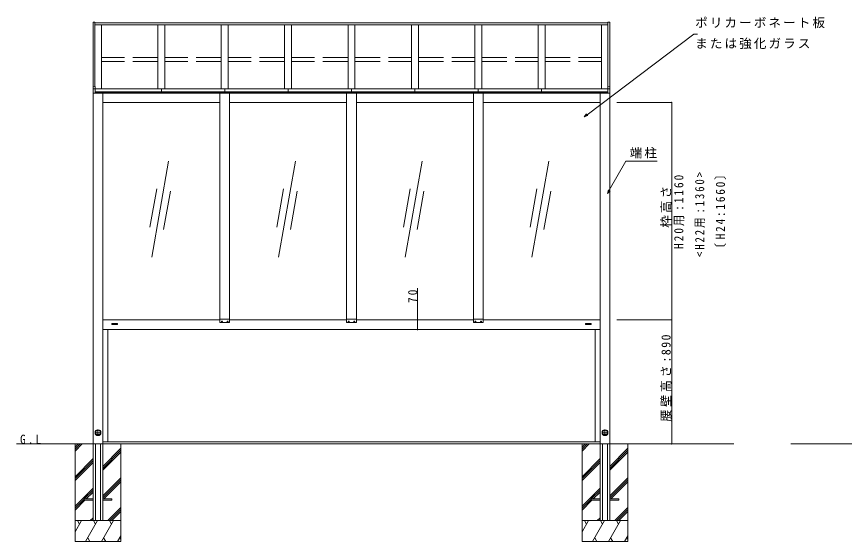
# Model space of a CAD drawing. Units: millimetres, scale not verified. Extents: x -7920 to 7920, y -12800 to 12773.
# Drawn here: x -4362 to 1581, y -10227 to -6461 of the extents above; entities that cross this region are included whole.
import ezdxf

# ---------------------------------------------------------------- set-up
doc = ezdxf.new("R2010")
doc.units = ezdxf.units.MM
doc.header["$LTSCALE"] = 60
doc.linetypes.add('USER1', pattern=[4, 3, -1])
doc.linetypes.add('USER2', pattern=[13, 10, -1, 1, -1])
for name, color, linetype, lineweight in [('0-3_YKK_A1', 4, 'Continuous', 18), ('0-4_YKK_D', 6, 'Continuous', 18), ('0-5_YKK_Z1', 7, 'Continuous', 18)]:
    doc.layers.add(name, color=color, linetype=linetype, lineweight=lineweight)
doc.styles.add('ＭＳ ゴシック', font='')
doc.styles.get('ＭＳ ゴシック').set_extended_font_data('MS Gothic')

msp = doc.modelspace()

# ---------------------------------------------------------------- linework, layer by layer
at = {"layer": '0-3_YKK_A1'}
for p, q in [((-3811.83, -6501.65), (-3799.33, -6501.65)), ((-3811.83, -6501.65), (-3811.83, -6964.45)), ((-3799.33, -6501.65), (-3799.33, -6963.66)), ((-116.32, -6505.7), (-3799.33, -6505.7)), ((-116.32, -6521.71), (-3799.33, -6521.71)), ((-3752.83, -6521.71), (-3752.83, -6979.12)), ((-3347.82, -6521.71), (-3347.82, -6979.07)), ((-3297.82, -6521.71), (-3297.82, -6979.07)), ((-2892.82, -6521.71), (-2892.82, -6979.07)), ((-2842.82, -6521.71), (-2842.82, -6979.07)), ((-2437.82, -6521.71), (-2437.82, -6979.07)), ((-2387.82, -6521.71), (-2387.82, -6979.07)), ((-1982.82, -6521.71), (-1982.82, -6979.07)), ((-1932.82, -6521.71), (-1932.82, -6979.07)), ((-1527.82, -6521.71), (-1527.82, -6979.07)), ((-1477.82, -6521.71), (-1477.82, -6979.07)), ((-1072.82, -6521.71), (-1072.82, -6979.07)), ((-1022.82, -6521.71), (-1022.82, -6979.07)), ((-617.82, -6521.71), (-617.82, -6979.07)), ((-567.82, -6521.71), (-567.82, -6979.07)), ((-161.82, -6521.71), (-161.82, -6979.07)), ((-116.32, -6501.65), (-103.82, -6501.65)), ((-116.32, -6501.65), (-116.32, -6963.66)), ((-103.82, -6501.65), (-103.82, -6964.45)), ((-3813.32, -6981.4), (-3813.32, -6964.82)), ((-3813.32, -6980.94), (-3798.82, -6980.94)), ((-3813.32, -7009.89), (-3813.32, -6981.4)), ((-3798.82, -6963.62), (-3813.04, -6964.52)), ((-3812.82, -7010.19), (-3812.82, -10076.94)), ((-3798.82, -6979.07), (-116.83, -6979.07)), ((-116.83, -7001.94), (-3798.82, -7001.94)), ((-116.83, -7005.94), (-3798.82, -7005.94)), ((-116.82, -7009.94), (-3798.82, -7009.94)), ((-3742.82, -7009.94), (-3742.82, -10076.94)), ((-3322.82, -6979.07), (-3322.82, -7001.94)), ((-2902.82, -7009.94), (-2902.82, -8656.94)), ((-2867.82, -6979.07), (-2867.82, -7001.94)), ((-2832.82, -7009.94), (-2832.82, -8656.94)), ((-2412.82, -6979.07), (-2412.82, -7001.94)), ((-1992.82, -7009.94), (-1992.82, -8656.94)), ((-1957.82, -6979.07), (-1957.82, -7001.94)), ((-1922.82, -7009.94), (-1922.82, -8656.94)), ((-1502.82, -6979.07), (-1502.82, -7001.94)), ((-1082.82, -7009.94), (-1082.82, -8656.94)), ((-1047.82, -6979.07), (-1047.82, -7001.94)), ((-1012.82, -7009.94), (-1012.82, -8656.94)), ((-592.82, -6979.07), (-592.82, -7001.94)), ((-172.82, -7009.94), (-172.82, -10076.94)), ((-116.82, -6963.62), (-102.61, -6964.52)), ((-102.32, -6980.94), (-116.82, -6980.94)), ((-102.82, -7010.19), (-102.82, -10076.94)), ((-102.32, -6981.4), (-102.32, -6964.82)), ((-102.32, -7009.89), (-102.32, -6981.4)), ((-2902.82, -7076.94), (-3742.82, -7076.94)), ((-1992.82, -7076.94), (-2832.82, -7076.94)), ((-1082.82, -7076.94), (-1922.82, -7076.94)), ((-172.82, -7076.94), (-1012.82, -7076.94)), ((-3270.46, -7498.08), (-3392.02, -8187.45)), ((-2360.46, -7498.08), (-2482.02, -8187.45)), ((-1450.46, -7498.08), (-1572.02, -8187.45)), ((-540.46, -7498.08), (-662.02, -8187.45)), ((-3356.17, -7696.21), (-3404.79, -7971.96)), ((-3257.69, -7713.58), (-3306.31, -7989.32)), ((-2446.17, -7696.21), (-2494.79, -7971.96)), ((-2347.69, -7713.58), (-2396.31, -7989.32)), ((-1536.17, -7696.21), (-1584.79, -7971.96)), ((-1437.69, -7713.58), (-1486.31, -7989.32)), ((-626.17, -7696.21), (-674.79, -7971.96)), ((-527.69, -7713.58), (-576.31, -7989.32)), ((-3742.82, -8636.94), (-2902.82, -8636.94)), ((-3677.82, -8664.94), (-3677.82, -8670.74)), ((-3639.82, -8663.94), (-3676.82, -8663.94)), ((-3676.82, -8671.74), (-3673.82, -8671.74)), ((-3673.82, -8671.74), (-3673.82, -8665.84)), ((-3642.82, -8665.84), (-3673.82, -8665.84)), ((-3673.77, -8666.14), (-3642.87, -8666.14)), ((-3673.77, -8666.14), (-3673.77, -8671.64)), ((-3658.82, -8668.48), (-3673.77, -8668.48)), ((-3642.87, -8669.93), (-3673.77, -8669.93)), ((-3673.77, -8671.64), (-3642.87, -8671.64)), ((-3658.82, -8663.94), (-3657.82, -8663.94)), ((-3658.82, -8667.24), (-3657.82, -8667.24)), ((-3658.82, -8669.33), (-3658.82, -8667.24)), ((-3657.82, -8669.33), (-3658.82, -8669.33)), ((-3657.82, -8669.33), (-3657.82, -8667.24)), ((-3642.87, -8668.48), (-3657.82, -8668.48)), ((-3642.87, -8671.64), (-3642.87, -8666.14)), ((-3642.82, -8671.74), (-3642.82, -8665.84)), ((-3642.82, -8671.74), (-3639.82, -8671.74)), ((-3638.82, -8670.74), (-3638.82, -8664.94)), ((-2902.82, -8631.94), (-2832.82, -8631.94)), ((-2889.87, -8649.53), (-2889.05, -8649.53)), ((-2889.87, -8650.35), (-2889.87, -8649.53)), ((-2889.05, -8650.35), (-2889.87, -8650.35)), ((-2888.23, -8647.89), (-2887.41, -8647.89)), ((-2888.23, -8648.71), (-2888.23, -8647.89)), ((-2888.23, -8651.99), (-2888.23, -8651.17)), ((-2887.41, -8651.99), (-2888.23, -8651.99)), ((-2887.41, -8647.89), (-2887.41, -8648.71)), ((-2887.41, -8651.17), (-2887.41, -8651.99)), ((-2886.59, -8649.53), (-2885.77, -8649.53)), ((-2885.77, -8650.35), (-2886.59, -8650.35)), ((-2885.77, -8649.53), (-2885.77, -8650.35)), ((-2849.87, -8649.53), (-2849.87, -8650.35)), ((-2849.05, -8649.53), (-2849.87, -8649.53)), ((-2849.87, -8650.35), (-2849.05, -8650.35)), ((-2848.23, -8647.89), (-2848.23, -8648.71)), ((-2847.41, -8647.89), (-2848.23, -8647.89)), ((-2848.23, -8651.17), (-2848.23, -8651.99)), ((-2848.23, -8651.99), (-2847.41, -8651.99)), ((-2847.41, -8648.71), (-2847.41, -8647.89)), ((-2847.41, -8651.99), (-2847.41, -8651.17)), ((-2845.77, -8649.53), (-2846.59, -8649.53)), ((-2846.59, -8650.35), (-2845.77, -8650.35)), ((-2845.77, -8650.35), (-2845.77, -8649.53)), ((-2832.82, -8631.94), (-2832.82, -8656.94)), ((-2832.82, -8636.94), (-1992.82, -8636.94)), ((-1992.82, -8631.94), (-1922.82, -8631.94)), ((-1979.87, -8649.53), (-1979.05, -8649.53)), ((-1979.87, -8650.35), (-1979.87, -8649.53)), ((-1979.05, -8650.35), (-1979.87, -8650.35)), ((-1978.23, -8647.89), (-1977.41, -8647.89)), ((-1978.23, -8648.71), (-1978.23, -8647.89)), ((-1978.23, -8651.99), (-1978.23, -8651.17)), ((-1977.41, -8651.99), (-1978.23, -8651.99)), ((-1977.41, -8647.89), (-1977.41, -8648.71)), ((-1977.41, -8651.17), (-1977.41, -8651.99)), ((-1976.59, -8649.53), (-1975.77, -8649.53)), ((-1975.77, -8650.35), (-1976.59, -8650.35)), ((-1975.77, -8649.53), (-1975.77, -8650.35)), ((-1939.87, -8649.53), (-1939.87, -8650.35)), ((-1939.05, -8649.53), (-1939.87, -8649.53)), ((-1939.87, -8650.35), (-1939.05, -8650.35)), ((-1938.23, -8647.89), (-1938.23, -8648.71)), ((-1937.41, -8647.89), (-1938.23, -8647.89)), ((-1938.23, -8651.17), (-1938.23, -8651.99)), ((-1938.23, -8651.99), (-1937.41, -8651.99)), ((-1937.41, -8648.71), (-1937.41, -8647.89)), ((-1937.41, -8651.99), (-1937.41, -8651.17)), ((-1935.77, -8649.53), (-1936.59, -8649.53)), ((-1936.59, -8650.35), (-1935.77, -8650.35)), ((-1935.77, -8650.35), (-1935.77, -8649.53)), ((-1922.82, -8631.94), (-1922.82, -8656.94)), ((-1922.82, -8636.94), (-1082.82, -8636.94)), ((-1082.82, -8631.94), (-1012.82, -8631.94)), ((-1069.87, -8649.53), (-1069.05, -8649.53)), ((-1069.87, -8650.35), (-1069.87, -8649.53)), ((-1069.05, -8650.35), (-1069.87, -8650.35)), ((-1068.23, -8647.89), (-1067.41, -8647.89)), ((-1068.23, -8648.71), (-1068.23, -8647.89)), ((-1068.23, -8651.99), (-1068.23, -8651.17)), ((-1067.41, -8651.99), (-1068.23, -8651.99)), ((-1067.41, -8647.89), (-1067.41, -8648.71)), ((-1067.41, -8651.17), (-1067.41, -8651.99)), ((-1066.59, -8649.53), (-1065.77, -8649.53)), ((-1065.77, -8650.35), (-1066.59, -8650.35)), ((-1065.77, -8649.53), (-1065.77, -8650.35)), ((-1029.87, -8649.53), (-1029.87, -8650.35)), ((-1029.05, -8649.53), (-1029.87, -8649.53)), ((-1029.87, -8650.35), (-1029.05, -8650.35)), ((-1028.23, -8647.89), (-1028.23, -8648.71)), ((-1027.41, -8647.89), (-1028.23, -8647.89)), ((-1028.23, -8651.17), (-1028.23, -8651.99)), ((-1028.23, -8651.99), (-1027.41, -8651.99)), ((-1027.41, -8648.71), (-1027.41, -8647.89)), ((-1027.41, -8651.99), (-1027.41, -8651.17)), ((-1025.77, -8649.53), (-1026.59, -8649.53)), ((-1026.59, -8650.35), (-1025.77, -8650.35)), ((-1025.77, -8650.35), (-1025.77, -8649.53)), ((-1012.82, -8631.94), (-1012.82, -8656.94)), ((-1012.82, -8636.94), (-172.82, -8636.94)), ((-276.82, -8670.74), (-276.82, -8664.94)), ((-275.82, -8663.94), (-238.82, -8663.94)), ((-272.82, -8671.74), (-275.82, -8671.74)), ((-272.82, -8671.74), (-272.82, -8665.84)), ((-272.82, -8665.84), (-241.82, -8665.84)), ((-241.87, -8666.14), (-272.77, -8666.14)), ((-272.77, -8671.64), (-272.77, -8666.14)), ((-272.77, -8668.48), (-257.82, -8668.48)), ((-272.77, -8669.93), (-241.87, -8669.93)), ((-241.87, -8671.64), (-272.77, -8671.64)), ((-256.82, -8663.94), (-257.82, -8663.94)), ((-256.82, -8667.24), (-257.82, -8667.24)), ((-257.82, -8669.33), (-257.82, -8667.24)), ((-257.82, -8669.33), (-256.82, -8669.33)), ((-256.82, -8669.33), (-256.82, -8667.24)), ((-256.82, -8668.48), (-241.87, -8668.48)), ((-241.87, -8666.14), (-241.87, -8671.64)), ((-241.82, -8671.74), (-241.82, -8665.84)), ((-238.82, -8671.74), (-241.82, -8671.74)), ((-237.82, -8664.94), (-237.82, -8670.74)), ((-3742.82, -8706.94), (-172.82, -8706.94)), ((-3707.82, -8706.94), (-3707.82, -9511.94)), ((-207.82, -8706.94), (-207.82, -9511.94)), ((-3754.82, -9446.94), (-3800.82, -9446.94)), ((-3792.57, -9435.55), (-3792.57, -9458.32)), ((-3763.07, -9458.32), (-3763.07, -9435.55)), ((-152.57, -9435.55), (-152.57, -9458.32)), ((-123.07, -9458.32), (-123.07, -9435.55)), ((-3790.29, -9460.62), (-3765.36, -9460.62)), ((-150.29, -9460.62), (-125.36, -9460.62)), ((-3795.82, -9526.94), (-3795.82, -10076.94)), ((-3759.82, -9526.94), (-3759.82, -10076.94)), ((-3742.82, -9511.94), (-172.82, -9511.94)), ((-155.82, -9526.94), (-155.82, -10076.94)), ((-119.82, -9526.94), (-119.82, -10076.94)), ((-3877.82, -9931.44), (-3877.82, -9922.44)), ((-3877.82, -9922.44), (-3812.82, -9922.44)), ((-3742.82, -9922.44), (-3677.82, -9922.44)), ((-3677.82, -9922.44), (-3677.82, -9931.44)), ((-237.82, -9931.44), (-237.82, -9922.44)), ((-237.82, -9922.44), (-172.82, -9922.44)), ((-102.82, -9922.44), (-37.82, -9922.44)), ((-37.82, -9922.44), (-37.82, -9931.44)), ((-3812.82, -9931.44), (-3877.82, -9931.44)), ((-3677.82, -9931.44), (-3742.82, -9931.44)), ((-172.82, -9931.44), (-237.82, -9931.44)), ((-37.82, -9931.44), (-102.82, -9931.44))]:
    msp.add_line(p, q, dxfattribs=at)
at = {"layer": '0-3_YKK_A1', "linetype": 'USER1'}
for p, q in [((-3347.82, -6754.62), (-3752.82, -6754.62)), ((-2892.82, -6754.62), (-3297.82, -6754.62)), ((-2437.82, -6754.62), (-2842.82, -6754.62)), ((-1982.82, -6754.62), (-2387.82, -6754.62)), ((-1932.82, -6754.62), (-1527.82, -6754.62)), ((-1477.82, -6754.62), (-1072.82, -6754.62)), ((-1022.82, -6754.62), (-617.82, -6754.62)), ((-567.82, -6754.62), (-161.82, -6754.62)), ((-3347.82, -6783.26), (-3752.82, -6783.26)), ((-2892.82, -6783.26), (-3297.82, -6783.26)), ((-2437.82, -6783.26), (-2842.82, -6783.26)), ((-1982.82, -6783.26), (-2387.82, -6783.26)), ((-1932.82, -6783.26), (-1527.82, -6783.26)), ((-1477.82, -6783.26), (-1072.82, -6783.26)), ((-1022.82, -6783.26), (-617.82, -6783.26)), ((-567.82, -6783.26), (-161.82, -6783.26))]:
    msp.add_line(p, q, dxfattribs=at)
at = {"layer": '0-3_YKK_A1', "linetype": 'USER2'}
for p, q in [((-3777.82, -9469.96), (-3777.82, -9423.91)), ((-114.82, -9446.94), (-160.82, -9446.94)), ((-137.82, -9469.96), (-137.82, -9423.91))]:
    msp.add_line(p, q, dxfattribs=at)
at = {"layer": '0-3_YKK_A1'}
for points in [[(-3798.82, -6963.63), (-3798.82, -6980.89), (-3798.82, -6981.19), (-3798.82, -7010.14), (-3798.82, -7010.44), (-3813.03, -7010.19)], [(-116.82, -6963.63), (-116.82, -6980.89), (-116.82, -6981.19), (-116.82, -7010.14), (-116.82, -7010.44), (-102.62, -7010.19)], [(-2902.82, -8631.94), (-2902.82, -8656.94), (-2832.82, -8656.94)], [(-1992.82, -8631.94), (-1992.82, -8656.94), (-1922.82, -8656.94)], [(-1082.82, -8631.94), (-1082.82, -8656.94), (-1012.82, -8656.94)]]:
    msp.add_lwpolyline(points, dxfattribs=at)
for centre, radius in [((-2887.82, -8649.94), 3.5), ((-2847.82, -8649.94), 3.5), ((-1977.82, -8649.94), 3.5), ((-1937.82, -8649.94), 3.5), ((-1067.82, -8649.94), 3.5), ((-1027.82, -8649.94), 3.5), ((-3777.82, -9446.94), 21), ((-3777.82, -9446.94), 20.67), ((-3777.82, -9446.94), 19), ((-137.82, -9446.94), 21), ((-137.82, -9446.94), 20.67), ((-137.82, -9446.94), 19)]:
    msp.add_circle(centre, radius, dxfattribs=at)
for centre, radius, start, end in [((-3813.02, -6964.82), 0.3, 93.61996, 180), ((-3813.02, -7009.89), 0.3, 180, 269), ((-102.62, -7009.89), 0.3, 271, 0), ((-102.62, -6964.82), 0.3, 0, 86.38004), ((-3676.82, -8664.94), 1, 90, 180), ((-3676.82, -8670.74), 1, 180, 270), ((-3639.82, -8664.94), 1, 0, 90), ((-3639.82, -8670.74), 1, 270, 0), ((-2889.05, -8648.71), 0.82, 270, 0), ((-2889.05, -8651.17), 0.82, 0, 90), ((-2886.59, -8648.71), 0.82, 180, 270), ((-2886.59, -8651.17), 0.82, 90, 180), ((-2849.05, -8648.71), 0.82, 270, 0), ((-2849.05, -8651.17), 0.82, 0, 90), ((-2846.59, -8648.71), 0.82, 180, 270), ((-2846.59, -8651.17), 0.82, 90, 180), ((-1979.05, -8648.71), 0.82, 270, 0), ((-1979.05, -8651.17), 0.82, 0, 90), ((-1976.59, -8648.71), 0.82, 180, 270), ((-1976.59, -8651.17), 0.82, 90, 180), ((-1939.05, -8648.71), 0.82, 270, 0), ((-1939.05, -8651.17), 0.82, 0, 90), ((-1936.59, -8648.71), 0.82, 180, 270), ((-1936.59, -8651.17), 0.82, 90, 180), ((-1069.05, -8648.71), 0.82, 270, 0), ((-1069.05, -8651.17), 0.82, 0, 90), ((-1066.59, -8648.71), 0.82, 180, 270), ((-1066.59, -8651.17), 0.82, 90, 180), ((-1029.05, -8648.71), 0.82, 270, 0), ((-1029.05, -8651.17), 0.82, 0, 90), ((-1026.59, -8648.71), 0.82, 180, 270), ((-1026.59, -8651.17), 0.82, 90, 180), ((-275.82, -8664.94), 1, 90, 180), ((-275.82, -8670.74), 1, 180, 270), ((-238.82, -8664.94), 1, 0, 90), ((-238.82, -8670.74), 1, 270, 0), ((-3777.82, -9446.94), 18.63, 142.33411, 217.66589), ((-3777.82, -9446.92), 18.47, 36.99411, 143.00589), ((-3777.82, -9446.94), 18.63, 322.33411, 37.66589), ((-137.82, -9446.94), 18.63, 142.33411, 217.66589), ((-137.82, -9446.92), 18.47, 36.99411, 143.00589), ((-137.82, -9446.94), 18.63, 322.33411, 37.66589), ((-3777.82, -9446.94), 18.51, 217.1554, 227.66433), ((-3777.82, -9446.94), 18.51, 227.66433, 312.33567), ((-3777.82, -9446.94), 18.51, 312.33567, 322.8446), ((-137.82, -9446.94), 18.51, 217.1554, 227.66433), ((-137.82, -9446.94), 18.51, 227.66433, 312.33567), ((-137.82, -9446.94), 18.51, 312.33567, 322.8446)]:
    msp.add_arc(centre, radius, start, end, dxfattribs=at)
at = {"layer": '0-4_YKK_D'}
for p, q in [((-266.3, -7165.65), (500.35, -6586.91)), ((500.35, -6586.91), (526.45, -6586.91)), ((-52.82, -7076.94), (342.5, -7076.94)), ((341.5, -7076.94), (341.5, -8636.94)), ((-286.65, -7181.02), (-270.42, -7160.2)), ((-286.65, -7181.02), (-266.3, -7165.65)), ((-262.18, -7171.1), (-286.65, -7181.02)), ((-107.27, -7707.96), (11.89, -7497.79)), ((11.89, -7497.79), (237.39, -7497.79)), ((-119.85, -7730.14), (-113.22, -7704.59)), ((-119.85, -7730.14), (-107.27, -7707.96)), ((-101.33, -7711.33), (-119.85, -7730.14)), ((-1484.1, -8636.94), (-1484.1, -8409.54)), ((-1484.1, -8706.94), (-1484.1, -8636.94)), ((-52.82, -8636.94), (342.5, -8636.94)), ((-52.82, -8636.94), (342.5, -8636.94)), ((341.5, -8636.94), (341.5, -9526.94))]:
    msp.add_line(p, q, dxfattribs=at)
for centre, start, end in [((341.5, -7076.94), 90, 270), ((341.5, -7076.94), 270, 90), ((-1484.1, -8636.94), 90, 270), ((-1484.1, -8636.94), 270, 90), ((341.5, -8636.94), 90, 270), ((341.5, -8636.94), 90, 270), ((341.5, -8636.94), 270, 90), ((341.5, -8636.94), 270, 90), ((-1484.1, -8706.94), 90, 270), ((-1484.1, -8706.94), 270, 90), ((341.5, -9526.94), 90, 270), ((341.5, -9526.94), 270, 90)]:
    msp.add_arc(centre, 1.59, start, end, dxfattribs=at)
at = {"layer": '0-5_YKK_Z1'}
for p, q in [((787.78, -9526.94), (-4362.46, -9526.94)), ((-3942.82, -9526.94), (-3942.82, -10226.94)), ((-3942.82, -9578.48), (-3891.28, -9526.94)), ((-3942.82, -9564.34), (-3905.42, -9526.94)), ((-3942.82, -9550.2), (-3919.56, -9526.94)), ((-3742.82, -9688.56), (-3612.82, -9558.56)), ((-3612.82, -9526.94), (-3612.82, -10226.94)), ((-302.82, -9526.94), (-302.82, -10226.94)), ((-302.82, -9578.48), (-251.28, -9526.94)), ((-302.82, -9564.34), (-265.42, -9526.94)), ((-302.82, -9550.2), (-279.56, -9526.94)), ((-102.82, -9688.56), (27.18, -9558.56)), ((27.18, -9526.94), (27.18, -10226.94)), ((5140.22, -9526.94), (1196.29, -9526.94)), ((-3742.82, -9702.71), (-3612.82, -9572.71)), ((-3742.82, -9716.85), (-3612.82, -9586.85)), ((-102.82, -9702.71), (27.18, -9572.71)), ((-102.82, -9716.85), (27.18, -9586.85)), ((-3942.82, -9762.33), (-3812.82, -9632.33)), ((-3942.82, -9776.47), (-3812.82, -9646.47)), ((-3942.82, -9790.61), (-3812.82, -9660.61)), ((-302.82, -9762.33), (-172.82, -9632.33)), ((-302.82, -9776.47), (-172.82, -9646.47)), ((-302.82, -9790.61), (-172.82, -9660.61)), ((-3742.82, -9900.69), (-3612.82, -9770.7)), ((-3742.82, -9914.84), (-3612.82, -9784.84)), ((-3736.28, -9922.44), (-3612.82, -9798.98)), ((-102.82, -9900.69), (27.18, -9770.7)), ((-102.82, -9914.84), (27.18, -9784.84)), ((-96.28, -9922.44), (27.18, -9798.98)), ((-3942.82, -9974.46), (-3812.82, -9844.46)), ((-3876.66, -9922.44), (-3812.82, -9858.6)), ((-302.82, -9974.46), (-172.82, -9844.46)), ((-236.66, -9922.44), (-172.82, -9858.6)), ((-3942.82, -9988.6), (-3877.82, -9923.6)), ((-3862.52, -9922.44), (-3812.82, -9872.75)), ((-302.82, -9988.6), (-237.82, -9923.6)), ((-222.52, -9922.44), (-172.82, -9872.75)), ((-3942.82, -10002.75), (-3871.52, -9931.44)), ((-3706.94, -10076.94), (-3612.82, -9982.83)), ((-302.82, -10002.75), (-231.52, -9931.44)), ((-66.94, -10076.94), (27.18, -9982.83)), ((-3692.79, -10076.94), (-3612.82, -9996.97)), ((-3678.65, -10076.94), (-3612.82, -10011.11)), ((-52.79, -10076.94), (27.18, -9996.97)), ((-38.65, -10076.94), (27.18, -10011.11)), ((-3942.82, -10158.41), (-3895.79, -10076.94)), ((-3612.82, -10076.94), (-3942.82, -10076.94)), ((-3910.79, -10102.92), (-3925.79, -10076.94)), ((-3866.92, -10226.94), (-3780.31, -10076.94)), ((-3833.17, -10076.94), (-3812.82, -10056.59)), ((-3819.03, -10076.94), (-3812.82, -10070.74)), ((-3795.32, -10102.92), (-3810.32, -10076.94)), ((-3752.35, -10226.94), (-3665.74, -10076.94)), ((-3680.75, -10102.92), (-3695.75, -10076.94)), ((-302.82, -10158.41), (-255.79, -10076.94)), ((27.18, -10076.94), (-302.82, -10076.94)), ((-270.79, -10102.92), (-285.79, -10076.94)), ((-226.92, -10226.94), (-140.31, -10076.94)), ((-193.17, -10076.94), (-172.82, -10056.59)), ((-179.03, -10076.94), (-172.82, -10070.74)), ((-155.32, -10102.92), (-170.32, -10076.94)), ((-112.35, -10226.94), (-25.74, -10076.94)), ((-40.75, -10102.92), (-55.75, -10076.94)), ((-3851.92, -10200.96), (-3836.92, -10226.94)), ((-3737.35, -10200.96), (-3722.35, -10226.94)), ((-3636.88, -10226.94), (-3613.27, -10186.06)), ((-3621.88, -10200.96), (-3612.82, -10216.64)), ((-211.92, -10200.96), (-196.92, -10226.94)), ((-97.35, -10200.96), (-82.35, -10226.94)), ((3.12, -10226.94), (26.73, -10186.06)), ((18.12, -10200.96), (27.18, -10216.64)), ((-3942.82, -10226.94), (-3612.82, -10226.94)), ((-302.82, -10226.94), (27.18, -10226.94))]:
    msp.add_line(p, q, dxfattribs=at)

# ---------------------------------------------------------------- texts
at = {"layer": '0-4_YKK_D', "color": 7, "char_height": 65.98, "attachment_point": 7, "style": 'ＭＳ ゴシック'}
for s, insert in [('\\T1.17;ポリカーボネート板', (509.6, -6545.19)), ('\\T1.17;または強化ガラス', (509.6, -6695.19)), ('\\T1.17;端柱', (39.83, -7479.54))]:
    msp.add_mtext(s, dxfattribs=dict(at, insert=insert))
at = {"layer": '0-4_YKK_D', "color": 7, "char_height": 65.98, "attachment_point": 7, "rotation": 90, "style": 'ＭＳ ゴシック'}
for s, insert in [('\\T1.35;\\W0.9;H20用:1160', (432.1, -8128.14)), ('\\T1.36;\\W0.85;<H22用:1360>', (582.1, -8185.74)), ('\\T1.32;\\W0.9;〔H24:1660〕', (732.1, -8166.54)), ('\\T1.17;枠高さ', (340.9, -7976.94)), ('\\T1.37;\\W0.9;70', (-1484.9, -8515.94)), ('\\T1.24;\\W0.95;腰壁高さ:890', (340.7, -9367.54))]:
    msp.add_mtext(s, dxfattribs=dict(at, insert=insert))
at = {"layer": '0-5_YKK_Z1', "insert": (-4337.33, -9528.06), "char_height": 65.98, "attachment_point": 7, "style": 'ＭＳ ゴシック'}
msp.add_mtext('\\T1.38;\\W0.9;G.L', dxfattribs=at)

doc.saveas('drawing.dxf')
